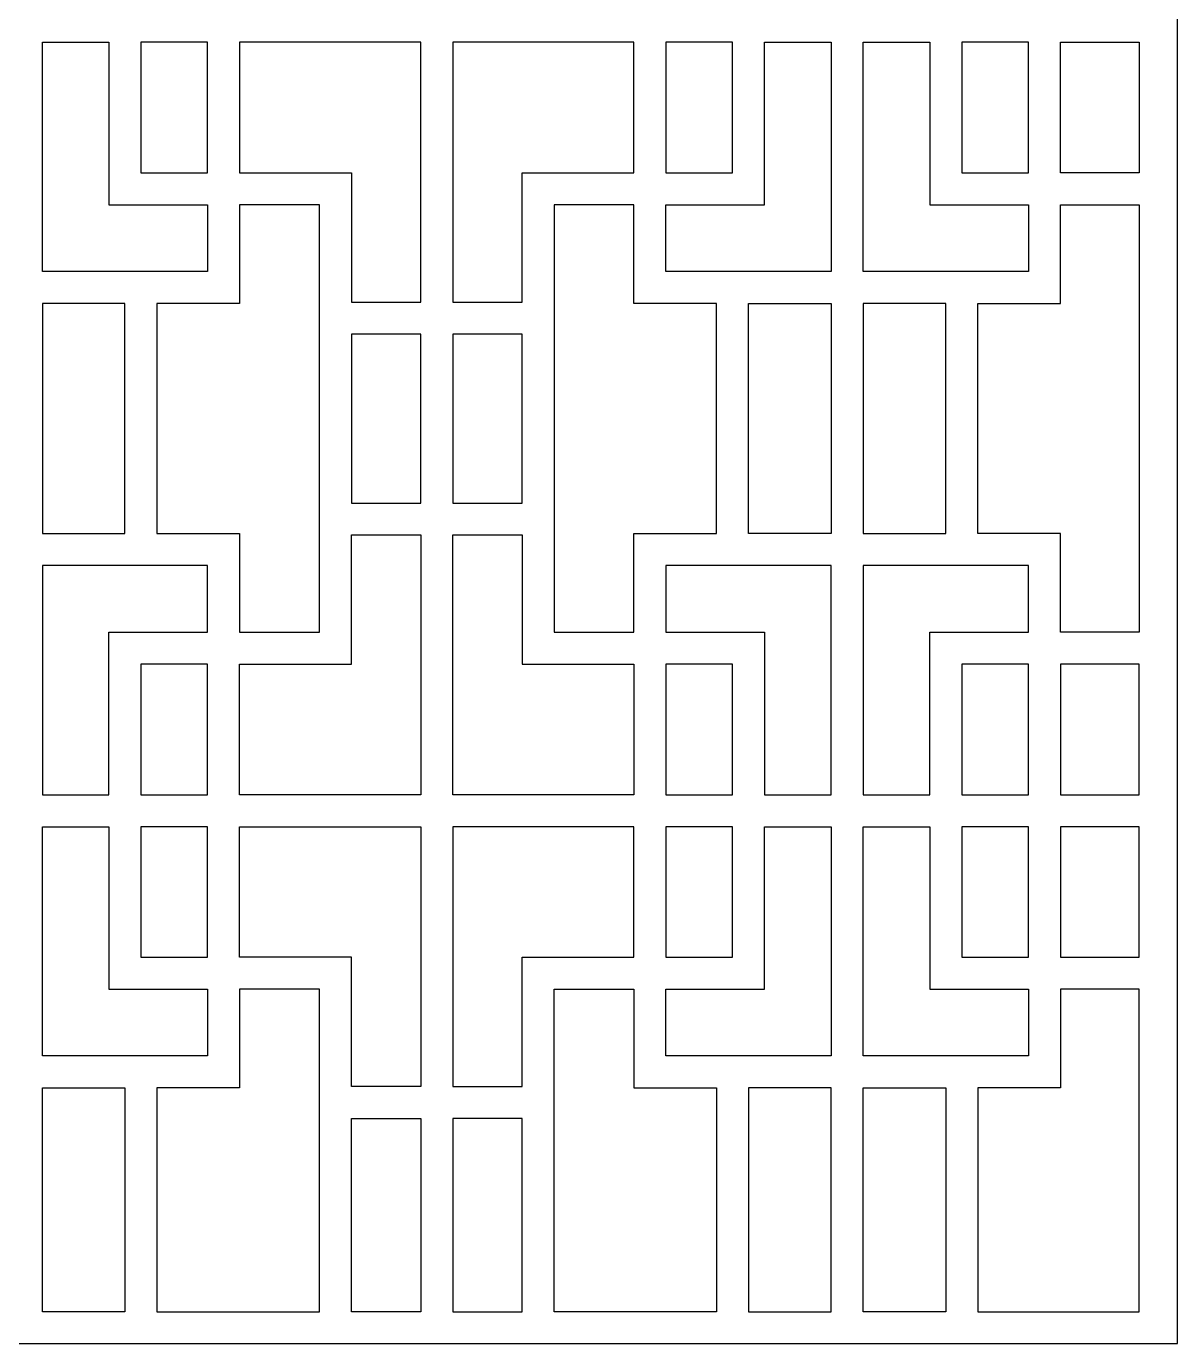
# Model space of a CAD drawing. Header units: centimetres. Extents: x 1.5 to 8.82, y -0.15 to 9.
# Drawn here: x 5.162 to 8.823, y -0.153 to 4.038 of the extents above; entities that cross this region are included whole.
import ezdxf

# ---------------------------------------------------------------- set-up
doc = ezdxf.new("R2010")
doc.units = ezdxf.units.CM
doc.header["$MEASUREMENT"] = 0
doc.layers.add('layer 1', color=7, linetype='Continuous')

msp = doc.modelspace()

# ---------------------------------------------------------------- linework, layer by layer
at = {"layer": 'layer 1', "color": 250}
msp.add_open_spline([(1.50051, -0.15265), (1.50051, -0.15265), (1.50051, -0.15265), (1.50051, -0.15265), (1.50051, -0.15265), (1.50051, -0.15265), (1.50051, 9.00077), (1.50051, 9.00077), (1.50051, 9.00077), (1.50051, 9.00077), (8.82324, 9.00077), (8.82324, 9.00077), (8.82324, 9.00077), (8.82324, 9.00077), (8.82324, -0.15265), (8.82324, -0.15265), (8.82324, -0.15265), (8.82324, -0.15265), (1.50051, -0.15265), (1.50051, -0.15265), (1.50051, -0.15265), (1.50051, -0.15265), (1.50051, -0.15265), (1.50051, -0.15265)], degree=3, knots=[0, 0, 0, 0, 0.1428571, 0.1428571, 0.1428571, 0.1428571, 0.2857143, 0.2857143, 0.2857143, 0.2857143, 0.4285714, 0.4285714, 0.4285714, 0.4285714, 0.5714286, 0.5714286, 0.5714286, 0.5714286, 0.7142857, 0.7142857, 0.7142857, 0.7142857, 1, 1, 1, 1], dxfattribs=at)
at = {"layer": 'layer 1', "color": 7}
for points, knots in [([(5.7382, 3.46973), (5.7382, 3.46973), (5.42461, 3.46973), (5.42461, 3.46973), (5.42461, 3.46973), (5.42461, 3.46973), (5.42461, 3.98673), (5.42461, 3.98673), (5.42461, 3.98673), (5.42461, 3.98673), (5.21273, 3.98673), (5.21273, 3.98673), (5.21273, 3.98673), (5.21273, 3.98673), (5.21273, 3.25784), (5.21273, 3.25784), (5.21273, 3.25784), (5.21273, 3.25784), (5.7382, 3.25784), (5.7382, 3.25784), (5.7382, 3.25784), (5.7382, 3.25784), (5.7382, 3.46973), (5.7382, 3.46973)], [0, 0, 0, 0, 0.1428571, 0.1428571, 0.1428571, 0.1428571, 0.2857143, 0.2857143, 0.2857143, 0.2857143, 0.4285714, 0.4285714, 0.4285714, 0.4285714, 0.5714286, 0.5714286, 0.5714286, 0.5714286, 0.7142857, 0.7142857, 0.7142857, 0.7142857, 1, 1, 1, 1]), ([(5.52632, 3.98673), (5.52632, 3.98673), (5.7382, 3.98673), (5.7382, 3.98673), (5.7382, 3.98673), (5.7382, 3.98673), (5.7382, 3.57143), (5.7382, 3.57143), (5.7382, 3.57143), (5.7382, 3.57143), (5.52632, 3.57143), (5.52632, 3.57143), (5.52632, 3.57143), (5.52632, 3.57143), (5.52632, 3.98673), (5.52632, 3.98673), (5.52632, 3.98673), (5.52632, 3.98673), (5.52632, 3.98673), (5.52632, 3.98673)], [0, 0, 0, 0, 0.1666667, 0.1666667, 0.1666667, 0.1666667, 0.3333333, 0.3333333, 0.3333333, 0.3333333, 0.5, 0.5, 0.5, 0.5, 0.6666667, 0.6666667, 0.6666667, 0.6666667, 1, 1, 1, 1]), ([(5.8399, 3.98673), (5.8399, 3.98673), (5.83991, 3.98673), (5.83991, 3.98673), (5.83991, 3.98673), (5.83991, 3.98673), (6.41623, 3.98673), (6.41623, 3.98673), (6.41623, 3.98673), (6.41623, 3.98673), (6.41623, 3.16038), (6.41623, 3.16038), (6.41623, 3.16038), (6.41623, 3.16038), (6.19587, 3.16038), (6.19587, 3.16038), (6.19587, 3.16038), (6.19587, 3.16038), (6.19587, 3.57143), (6.19587, 3.57143), (6.19587, 3.57143), (6.19587, 3.57143), (5.83991, 3.57143), (5.83991, 3.57143), (5.83991, 3.57143), (5.83991, 3.57143), (5.83991, 3.98673), (5.83991, 3.98673), (5.83991, 3.98673), (5.83991, 3.98673), (5.8399, 3.98673), (5.8399, 3.98673)], [0, 0, 0, 0, 0.1111111, 0.1111111, 0.1111111, 0.1111111, 0.2222222, 0.2222222, 0.2222222, 0.2222222, 0.3333333, 0.3333333, 0.3333333, 0.3333333, 0.4444444, 0.4444444, 0.4444444, 0.4444444, 0.5555556, 0.5555556, 0.5555556, 0.5555556, 0.6666667, 0.6666667, 0.6666667, 0.6666667, 0.7777778, 0.7777778, 0.7777778, 0.7777778, 1, 1, 1, 1]), ([(6.51794, 3.98673), (6.51794, 3.98673), (7.09426, 3.98673), (7.09426, 3.98673), (7.09426, 3.98673), (7.09426, 3.98673), (7.09426, 3.57143), (7.09426, 3.57143), (7.09426, 3.57143), (7.09426, 3.57143), (6.7383, 3.57143), (6.7383, 3.57143), (6.7383, 3.57143), (6.7383, 3.57143), (6.7383, 3.16038), (6.7383, 3.16038), (6.7383, 3.16038), (6.7383, 3.16038), (6.51794, 3.16038), (6.51794, 3.16038), (6.51794, 3.16038), (6.51794, 3.16038), (6.51794, 3.98673), (6.51794, 3.98673)], [0, 0, 0, 0, 0.1428571, 0.1428571, 0.1428571, 0.1428571, 0.2857143, 0.2857143, 0.2857143, 0.2857143, 0.4285714, 0.4285714, 0.4285714, 0.4285714, 0.5714286, 0.5714286, 0.5714286, 0.5714286, 0.7142857, 0.7142857, 0.7142857, 0.7142857, 1, 1, 1, 1]), ([(7.19597, 3.98673), (7.19597, 3.98673), (7.40785, 3.98673), (7.40785, 3.98673), (7.40785, 3.98673), (7.40785, 3.98673), (7.40785, 3.57143), (7.40785, 3.57143), (7.40785, 3.57143), (7.40785, 3.57143), (7.19597, 3.57143), (7.19597, 3.57143), (7.19597, 3.57143), (7.19597, 3.57143), (7.19597, 3.98673), (7.19597, 3.98673), (7.19597, 3.98673), (7.19597, 3.98673), (7.19597, 3.98673), (7.19597, 3.98673)], [0, 0, 0, 0, 0.1666667, 0.1666667, 0.1666667, 0.1666667, 0.3333333, 0.3333333, 0.3333333, 0.3333333, 0.5, 0.5, 0.5, 0.5, 0.6666667, 0.6666667, 0.6666667, 0.6666667, 1, 1, 1, 1]), ([(7.50956, 3.46973), (7.50956, 3.46973), (7.19597, 3.46973), (7.19597, 3.46973), (7.19597, 3.46973), (7.19597, 3.46973), (7.19597, 3.25784), (7.19597, 3.25784), (7.19597, 3.25784), (7.19597, 3.25784), (7.72144, 3.25784), (7.72144, 3.25784), (7.72144, 3.25784), (7.72144, 3.25784), (7.72144, 3.98673), (7.72144, 3.98673), (7.72144, 3.98673), (7.72144, 3.98673), (7.50956, 3.98673), (7.50956, 3.98673), (7.50956, 3.98673), (7.50956, 3.98673), (7.50956, 3.46973), (7.50956, 3.46973), (7.50956, 3.46973), (7.50956, 3.46973), (7.50956, 3.46973), (7.50956, 3.46973)], [0, 0, 0, 0, 0.125, 0.125, 0.125, 0.125, 0.25, 0.25, 0.25, 0.25, 0.375, 0.375, 0.375, 0.375, 0.5, 0.5, 0.5, 0.5, 0.625, 0.625, 0.625, 0.625, 0.75, 0.75, 0.75, 0.75, 1, 1, 1, 1]), ([(8.34862, 3.46973), (8.34862, 3.46973), (8.03503, 3.46973), (8.03503, 3.46973), (8.03503, 3.46973), (8.03503, 3.46973), (8.03503, 3.98673), (8.03503, 3.98673), (8.03503, 3.98673), (8.03503, 3.98673), (7.82315, 3.98673), (7.82315, 3.98673), (7.82315, 3.98673), (7.82315, 3.98673), (7.82315, 3.25784), (7.82315, 3.25784), (7.82315, 3.25784), (7.82315, 3.25784), (8.34862, 3.25784), (8.34862, 3.25784), (8.34862, 3.25784), (8.34862, 3.25784), (8.34862, 3.46973), (8.34862, 3.46973), (8.34862, 3.46973), (8.34862, 3.46973), (8.34862, 3.46973), (8.34862, 3.46973)], [0, 0, 0, 0, 0.125, 0.125, 0.125, 0.125, 0.25, 0.25, 0.25, 0.25, 0.375, 0.375, 0.375, 0.375, 0.5, 0.5, 0.5, 0.5, 0.625, 0.625, 0.625, 0.625, 0.75, 0.75, 0.75, 0.75, 1, 1, 1, 1]), ([(8.13674, 3.98673), (8.13674, 3.98673), (8.34862, 3.98673), (8.34862, 3.98673), (8.34862, 3.98673), (8.34862, 3.98673), (8.34862, 3.57143), (8.34862, 3.57143), (8.34862, 3.57143), (8.34862, 3.57143), (8.13674, 3.57143), (8.13674, 3.57143), (8.13674, 3.57143), (8.13674, 3.57143), (8.13674, 3.98673), (8.13674, 3.98673)], [0, 0, 0, 0, 0.2, 0.2, 0.2, 0.2, 0.4, 0.4, 0.4, 0.4, 0.6, 0.6, 0.6, 0.6, 1, 1, 1, 1]), ([(8.7012, 3.57143), (8.7012, 3.57143), (8.7012, 3.98673), (8.7012, 3.98673), (8.7012, 3.98673), (8.7012, 3.98673), (8.45032, 3.98673), (8.45032, 3.98673), (8.45032, 3.98673), (8.45032, 3.98673), (8.45032, 3.57143), (8.45032, 3.57143), (8.45032, 3.57143), (8.45032, 3.57143), (8.7012, 3.57143), (8.7012, 3.57143)], [0, 0, 0, 0, 0.2, 0.2, 0.2, 0.2, 0.4, 0.4, 0.4, 0.4, 0.6, 0.6, 0.6, 0.6, 1, 1, 1, 1]), ([(5.57717, 3.15614), (5.57717, 3.15614), (5.83991, 3.15614), (5.83991, 3.15614), (5.83991, 3.15614), (5.83991, 3.15614), (5.83991, 3.46973), (5.83991, 3.46973), (5.83991, 3.46973), (5.83991, 3.46973), (6.09417, 3.46973), (6.09417, 3.46973), (6.09417, 3.46973), (6.09417, 3.46973), (6.09417, 2.11028), (6.09417, 2.11028), (6.09417, 2.11028), (6.09417, 2.11028), (5.83991, 2.11028), (5.83991, 2.11028), (5.83991, 2.11028), (5.83991, 2.11028), (5.83991, 2.42387), (5.83991, 2.42387), (5.83991, 2.42387), (5.83991, 2.42387), (5.57717, 2.42387), (5.57717, 2.42387), (5.57717, 2.42387), (5.57717, 2.42387), (5.57717, 3.15614), (5.57717, 3.15614), (5.57717, 3.15614), (5.57717, 3.15614), (5.57717, 3.15614), (5.57717, 3.15614)], [0, 0, 0, 0, 0.1, 0.1, 0.1, 0.1, 0.2, 0.2, 0.2, 0.2, 0.3, 0.3, 0.3, 0.3, 0.4, 0.4, 0.4, 0.4, 0.5, 0.5, 0.5, 0.5, 0.6, 0.6, 0.6, 0.6, 0.7, 0.7, 0.7, 0.7, 0.8, 0.8, 0.8, 0.8, 1, 1, 1, 1]), ([(6.84, 3.46973), (6.84, 3.46973), (7.09426, 3.46973), (7.09426, 3.46973), (7.09426, 3.46973), (7.09426, 3.46973), (7.09426, 3.15614), (7.09426, 3.15614), (7.09426, 3.15614), (7.09426, 3.15614), (7.357, 3.15614), (7.357, 3.15614), (7.357, 3.15614), (7.357, 3.15614), (7.357, 2.42387), (7.357, 2.42387), (7.357, 2.42387), (7.357, 2.42387), (7.09426, 2.42387), (7.09426, 2.42387), (7.09426, 2.42387), (7.09426, 2.42387), (7.09426, 2.11028), (7.09426, 2.11028), (7.09426, 2.11028), (7.09426, 2.11028), (6.84, 2.11028), (6.84, 2.11028), (6.84, 2.11028), (6.84, 2.11028), (6.84, 3.46973), (6.84, 3.46973)], [0, 0, 0, 0, 0.1111111, 0.1111111, 0.1111111, 0.1111111, 0.2222222, 0.2222222, 0.2222222, 0.2222222, 0.3333333, 0.3333333, 0.3333333, 0.3333333, 0.4444444, 0.4444444, 0.4444444, 0.4444444, 0.5555556, 0.5555556, 0.5555556, 0.5555556, 0.6666667, 0.6666667, 0.6666667, 0.6666667, 0.7777778, 0.7777778, 0.7777778, 0.7777778, 1, 1, 1, 1]), ([(8.18759, 3.15614), (8.18759, 3.15614), (8.18759, 2.42387), (8.18759, 2.42387), (8.18759, 2.42387), (8.18759, 2.42387), (8.45032, 2.42387), (8.45032, 2.42387), (8.45032, 2.42387), (8.45032, 2.42387), (8.45032, 2.11028), (8.45032, 2.11028), (8.45032, 2.11028), (8.45032, 2.11028), (8.7012, 2.11028), (8.7012, 2.11028), (8.7012, 2.11028), (8.7012, 2.11028), (8.7012, 3.46973), (8.7012, 3.46973), (8.7012, 3.46973), (8.7012, 3.46973), (8.45032, 3.46973), (8.45032, 3.46973), (8.45032, 3.46973), (8.45032, 3.46973), (8.45032, 3.15614), (8.45032, 3.15614), (8.45032, 3.15614), (8.45032, 3.15614), (8.18759, 3.15614), (8.18759, 3.15614), (8.18759, 3.15614), (8.18759, 3.15614), (8.18759, 3.15614), (8.18759, 3.15614)], [0, 0, 0, 0, 0.1, 0.1, 0.1, 0.1, 0.2, 0.2, 0.2, 0.2, 0.3, 0.3, 0.3, 0.3, 0.4, 0.4, 0.4, 0.4, 0.5, 0.5, 0.5, 0.5, 0.6, 0.6, 0.6, 0.6, 0.7, 0.7, 0.7, 0.7, 0.8, 0.8, 0.8, 0.8, 1, 1, 1, 1]), ([(5.21273, 3.15614), (5.21273, 3.15614), (5.47546, 3.15614), (5.47546, 3.15614), (5.47546, 3.15614), (5.47546, 3.15614), (5.47546, 2.42387), (5.47546, 2.42387), (5.47546, 2.42387), (5.47546, 2.42387), (5.21273, 2.42387), (5.21273, 2.42387), (5.21273, 2.42387), (5.21273, 2.42387), (5.21273, 3.15614), (5.21273, 3.15614), (5.21273, 3.15614), (5.21273, 3.15614), (5.21273, 3.15614), (5.21273, 3.15614)], [0, 0, 0, 0, 0.1666667, 0.1666667, 0.1666667, 0.1666667, 0.3333333, 0.3333333, 0.3333333, 0.3333333, 0.5, 0.5, 0.5, 0.5, 0.6666667, 0.6666667, 0.6666667, 0.6666667, 1, 1, 1, 1]), ([(7.72144, 3.15614), (7.72144, 3.15614), (7.4587, 3.15614), (7.4587, 3.15614), (7.4587, 3.15614), (7.4587, 3.15614), (7.4587, 2.42387), (7.4587, 2.42387), (7.4587, 2.42387), (7.4587, 2.42387), (7.72144, 2.42387), (7.72144, 2.42387), (7.72144, 2.42387), (7.72144, 2.42387), (7.72144, 3.15614), (7.72144, 3.15614)], [0, 0, 0, 0, 0.2, 0.2, 0.2, 0.2, 0.4, 0.4, 0.4, 0.4, 0.6, 0.6, 0.6, 0.6, 1, 1, 1, 1]), ([(7.82315, 3.15614), (7.82315, 3.15614), (8.08588, 3.15614), (8.08588, 3.15614), (8.08588, 3.15614), (8.08588, 3.15614), (8.08588, 2.42387), (8.08588, 2.42387), (8.08588, 2.42387), (8.08588, 2.42387), (7.82315, 2.42387), (7.82315, 2.42387), (7.82315, 2.42387), (7.82315, 2.42387), (7.82315, 3.15614), (7.82315, 3.15614), (7.82315, 3.15614), (7.82315, 3.15614), (7.82315, 3.15614), (7.82315, 3.15614)], [0, 0, 0, 0, 0.1666667, 0.1666667, 0.1666667, 0.1666667, 0.3333333, 0.3333333, 0.3333333, 0.3333333, 0.5, 0.5, 0.5, 0.5, 0.6666667, 0.6666667, 0.6666667, 0.6666667, 1, 1, 1, 1]), ([(6.19587, 3.05867), (6.19587, 3.05867), (6.41623, 3.05867), (6.41623, 3.05867), (6.41623, 3.05867), (6.41623, 3.05867), (6.41623, 2.52133), (6.41623, 2.52133), (6.41623, 2.52133), (6.41623, 2.52133), (6.19587, 2.52133), (6.19587, 2.52133), (6.19587, 2.52133), (6.19587, 2.52133), (6.19587, 3.05867), (6.19587, 3.05867), (6.19587, 3.05867), (6.19587, 3.05867), (6.19587, 3.05867), (6.19587, 3.05867)], [0, 0, 0, 0, 0.1666667, 0.1666667, 0.1666667, 0.1666667, 0.3333333, 0.3333333, 0.3333333, 0.3333333, 0.5, 0.5, 0.5, 0.5, 0.6666667, 0.6666667, 0.6666667, 0.6666667, 1, 1, 1, 1]), ([(6.51794, 3.05867), (6.51794, 3.05867), (6.7383, 3.05867), (6.7383, 3.05867), (6.7383, 3.05867), (6.7383, 3.05867), (6.7383, 2.52133), (6.7383, 2.52133), (6.7383, 2.52133), (6.7383, 2.52133), (6.51794, 2.52133), (6.51794, 2.52133), (6.51794, 2.52133), (6.51794, 2.52133), (6.51794, 3.05867), (6.51794, 3.05867)], [0, 0, 0, 0, 0.2, 0.2, 0.2, 0.2, 0.4, 0.4, 0.4, 0.4, 0.6, 0.6, 0.6, 0.6, 1, 1, 1, 1]), ([(5.8399, 1.59328), (5.8399, 1.59328), (6.41623, 1.59328), (6.41623, 1.59328), (6.41623, 1.59328), (6.41623, 1.59328), (6.41623, 2.41963), (6.41623, 2.41963), (6.41623, 2.41963), (6.41623, 2.41963), (6.19587, 2.41963), (6.19587, 2.41963), (6.19587, 2.41963), (6.19587, 2.41963), (6.19587, 2.00857), (6.19587, 2.00857), (6.19587, 2.00857), (6.19587, 2.00857), (5.83991, 2.00857), (5.83991, 2.00857), (5.83991, 2.00857), (5.83991, 2.00857), (5.83991, 1.59328), (5.83991, 1.59328), (5.83991, 1.59328), (5.83991, 1.59328), (5.8399, 1.59328), (5.8399, 1.59328)], [0, 0, 0, 0, 0.125, 0.125, 0.125, 0.125, 0.25, 0.25, 0.25, 0.25, 0.375, 0.375, 0.375, 0.375, 0.5, 0.5, 0.5, 0.5, 0.625, 0.625, 0.625, 0.625, 0.75, 0.75, 0.75, 0.75, 1, 1, 1, 1]), ([(6.51794, 2.41963), (6.51794, 2.41963), (6.51794, 1.59328), (6.51794, 1.59328), (6.51794, 1.59328), (6.51794, 1.59328), (7.09426, 1.59328), (7.09426, 1.59328), (7.09426, 1.59328), (7.09426, 1.59328), (7.09426, 2.00857), (7.09426, 2.00857), (7.09426, 2.00857), (7.09426, 2.00857), (6.7383, 2.00857), (6.7383, 2.00857), (6.7383, 2.00857), (6.7383, 2.00857), (6.7383, 2.41963), (6.7383, 2.41963), (6.7383, 2.41963), (6.7383, 2.41963), (6.51794, 2.41963), (6.51794, 2.41963)], [0, 0, 0, 0, 0.1428571, 0.1428571, 0.1428571, 0.1428571, 0.2857143, 0.2857143, 0.2857143, 0.2857143, 0.4285714, 0.4285714, 0.4285714, 0.4285714, 0.5714286, 0.5714286, 0.5714286, 0.5714286, 0.7142857, 0.7142857, 0.7142857, 0.7142857, 1, 1, 1, 1]), ([(5.7382, 2.11028), (5.7382, 2.11028), (5.42461, 2.11028), (5.42461, 2.11028), (5.42461, 2.11028), (5.42461, 2.11028), (5.42461, 1.59328), (5.42461, 1.59328), (5.42461, 1.59328), (5.42461, 1.59328), (5.21273, 1.59328), (5.21273, 1.59328), (5.21273, 1.59328), (5.21273, 1.59328), (5.21273, 2.32216), (5.21273, 2.32216), (5.21273, 2.32216), (5.21273, 2.32216), (5.7382, 2.32216), (5.7382, 2.32216), (5.7382, 2.32216), (5.7382, 2.32216), (5.7382, 2.11028), (5.7382, 2.11028)], [0, 0, 0, 0, 0.1428571, 0.1428571, 0.1428571, 0.1428571, 0.2857143, 0.2857143, 0.2857143, 0.2857143, 0.4285714, 0.4285714, 0.4285714, 0.4285714, 0.5714286, 0.5714286, 0.5714286, 0.5714286, 0.7142857, 0.7142857, 0.7142857, 0.7142857, 1, 1, 1, 1]), ([(7.50956, 2.11028), (7.50956, 2.11028), (7.19597, 2.11028), (7.19597, 2.11028), (7.19597, 2.11028), (7.19597, 2.11028), (7.19597, 2.32216), (7.19597, 2.32216), (7.19597, 2.32216), (7.19597, 2.32216), (7.72144, 2.32216), (7.72144, 2.32216), (7.72144, 2.32216), (7.72144, 2.32216), (7.72144, 1.59328), (7.72144, 1.59328), (7.72144, 1.59328), (7.72144, 1.59328), (7.50956, 1.59328), (7.50956, 1.59328), (7.50956, 1.59328), (7.50956, 1.59328), (7.50956, 2.11028), (7.50956, 2.11028), (7.50956, 2.11028), (7.50956, 2.11028), (7.50956, 2.11028), (7.50956, 2.11028)], [0, 0, 0, 0, 0.125, 0.125, 0.125, 0.125, 0.25, 0.25, 0.25, 0.25, 0.375, 0.375, 0.375, 0.375, 0.5, 0.5, 0.5, 0.5, 0.625, 0.625, 0.625, 0.625, 0.75, 0.75, 0.75, 0.75, 1, 1, 1, 1]), ([(8.34862, 2.11028), (8.34862, 2.11028), (8.03503, 2.11028), (8.03503, 2.11028), (8.03503, 2.11028), (8.03503, 2.11028), (8.03503, 1.59328), (8.03503, 1.59328), (8.03503, 1.59328), (8.03503, 1.59328), (7.82315, 1.59328), (7.82315, 1.59328), (7.82315, 1.59328), (7.82315, 1.59328), (7.82315, 2.32216), (7.82315, 2.32216), (7.82315, 2.32216), (7.82315, 2.32216), (8.34862, 2.32216), (8.34862, 2.32216), (8.34862, 2.32216), (8.34862, 2.32216), (8.34862, 2.11028), (8.34862, 2.11028), (8.34862, 2.11028), (8.34862, 2.11028), (8.34862, 2.11028), (8.34862, 2.11028)], [0, 0, 0, 0, 0.125, 0.125, 0.125, 0.125, 0.25, 0.25, 0.25, 0.25, 0.375, 0.375, 0.375, 0.375, 0.5, 0.5, 0.5, 0.5, 0.625, 0.625, 0.625, 0.625, 0.75, 0.75, 0.75, 0.75, 1, 1, 1, 1]), ([(5.52632, 2.00857), (5.52632, 2.00857), (5.7382, 2.00857), (5.7382, 2.00857), (5.7382, 2.00857), (5.7382, 2.00857), (5.7382, 1.59328), (5.7382, 1.59328), (5.7382, 1.59328), (5.7382, 1.59328), (5.52632, 1.59328), (5.52632, 1.59328), (5.52632, 1.59328), (5.52632, 1.59328), (5.52632, 2.00857), (5.52632, 2.00857), (5.52632, 2.00857), (5.52632, 2.00857), (5.52632, 2.00857), (5.52632, 2.00857)], [0, 0, 0, 0, 0.1666667, 0.1666667, 0.1666667, 0.1666667, 0.3333333, 0.3333333, 0.3333333, 0.3333333, 0.5, 0.5, 0.5, 0.5, 0.6666667, 0.6666667, 0.6666667, 0.6666667, 1, 1, 1, 1]), ([(7.19597, 2.00857), (7.19597, 2.00857), (7.40785, 2.00857), (7.40785, 2.00857), (7.40785, 2.00857), (7.40785, 2.00857), (7.40785, 1.59328), (7.40785, 1.59328), (7.40785, 1.59328), (7.40785, 1.59328), (7.19597, 1.59328), (7.19597, 1.59328), (7.19597, 1.59328), (7.19597, 1.59328), (7.19597, 2.00857), (7.19597, 2.00857), (7.19597, 2.00857), (7.19597, 2.00857), (7.19597, 2.00857), (7.19597, 2.00857)], [0, 0, 0, 0, 0.1666667, 0.1666667, 0.1666667, 0.1666667, 0.3333333, 0.3333333, 0.3333333, 0.3333333, 0.5, 0.5, 0.5, 0.5, 0.6666667, 0.6666667, 0.6666667, 0.6666667, 1, 1, 1, 1]), ([(8.13674, 2.00857), (8.13674, 2.00857), (8.34862, 2.00857), (8.34862, 2.00857), (8.34862, 2.00857), (8.34862, 2.00857), (8.34862, 1.59328), (8.34862, 1.59328), (8.34862, 1.59328), (8.34862, 1.59328), (8.13674, 1.59328), (8.13674, 1.59328), (8.13674, 1.59328), (8.13674, 1.59328), (8.13674, 2.00857), (8.13674, 2.00857), (8.13674, 2.00857), (8.13674, 2.00857), (8.13674, 2.00857), (8.13674, 2.00857)], [0, 0, 0, 0, 0.1666667, 0.1666667, 0.1666667, 0.1666667, 0.3333333, 0.3333333, 0.3333333, 0.3333333, 0.5, 0.5, 0.5, 0.5, 0.6666667, 0.6666667, 0.6666667, 0.6666667, 1, 1, 1, 1]), ([(8.7012, 2.00857), (8.7012, 2.00857), (8.7012, 1.59328), (8.7012, 1.59328), (8.7012, 1.59328), (8.7012, 1.59328), (8.45032, 1.59328), (8.45032, 1.59328), (8.45032, 1.59328), (8.45032, 1.59328), (8.45032, 2.00857), (8.45032, 2.00857), (8.45032, 2.00857), (8.45032, 2.00857), (8.7012, 2.00857), (8.7012, 2.00857), (8.7012, 2.00857), (8.7012, 2.00857), (8.7012, 2.00857), (8.7012, 2.00857)], [0, 0, 0, 0, 0.1666667, 0.1666667, 0.1666667, 0.1666667, 0.3333333, 0.3333333, 0.3333333, 0.3333333, 0.5, 0.5, 0.5, 0.5, 0.6666667, 0.6666667, 0.6666667, 0.6666667, 1, 1, 1, 1]), ([(5.7382, 0.97457), (5.7382, 0.97457), (5.42461, 0.97457), (5.42461, 0.97457), (5.42461, 0.97457), (5.42461, 0.97457), (5.42461, 1.49157), (5.42461, 1.49157), (5.42461, 1.49157), (5.42461, 1.49157), (5.21273, 1.49157), (5.21273, 1.49157), (5.21273, 1.49157), (5.21273, 1.49157), (5.21273, 0.76269), (5.21273, 0.76269), (5.21273, 0.76269), (5.21273, 0.76269), (5.7382, 0.76269), (5.7382, 0.76269), (5.7382, 0.76269), (5.7382, 0.76269), (5.7382, 0.97457), (5.7382, 0.97457), (5.7382, 0.97457), (5.7382, 0.97457), (5.7382, 0.97457), (5.7382, 0.97457)], [0, 0, 0, 0, 0.125, 0.125, 0.125, 0.125, 0.25, 0.25, 0.25, 0.25, 0.375, 0.375, 0.375, 0.375, 0.5, 0.5, 0.5, 0.5, 0.625, 0.625, 0.625, 0.625, 0.75, 0.75, 0.75, 0.75, 1, 1, 1, 1]), ([(5.52632, 1.49157), (5.52632, 1.49157), (5.7382, 1.49157), (5.7382, 1.49157), (5.7382, 1.49157), (5.7382, 1.49157), (5.7382, 1.07628), (5.7382, 1.07628), (5.7382, 1.07628), (5.7382, 1.07628), (5.52632, 1.07628), (5.52632, 1.07628), (5.52632, 1.07628), (5.52632, 1.07628), (5.52632, 1.49157), (5.52632, 1.49157), (5.52632, 1.49157), (5.52632, 1.49157), (5.52632, 1.49157), (5.52632, 1.49157)], [0, 0, 0, 0, 0.1666667, 0.1666667, 0.1666667, 0.1666667, 0.3333333, 0.3333333, 0.3333333, 0.3333333, 0.5, 0.5, 0.5, 0.5, 0.6666667, 0.6666667, 0.6666667, 0.6666667, 1, 1, 1, 1]), ([(6.19587, 0.66522), (6.19587, 0.66522), (6.41623, 0.66522), (6.41623, 0.66522), (6.41623, 0.66522), (6.41623, 0.66522), (6.41623, 1.49157), (6.41623, 1.49157), (6.41623, 1.49157), (6.41623, 1.49157), (5.83991, 1.49157), (5.83991, 1.49157), (5.83991, 1.49157), (5.83991, 1.49157), (5.83991, 1.07628), (5.83991, 1.07628), (5.83991, 1.07628), (5.83991, 1.07628), (6.19587, 1.07628), (6.19587, 1.07628), (6.19587, 1.07628), (6.19587, 1.07628), (6.19587, 0.66522), (6.19587, 0.66522), (6.19587, 0.66522), (6.19587, 0.66522), (6.19587, 0.66522), (6.19587, 0.66522)], [0, 0, 0, 0, 0.125, 0.125, 0.125, 0.125, 0.25, 0.25, 0.25, 0.25, 0.375, 0.375, 0.375, 0.375, 0.5, 0.5, 0.5, 0.5, 0.625, 0.625, 0.625, 0.625, 0.75, 0.75, 0.75, 0.75, 1, 1, 1, 1]), ([(6.7383, 0.66522), (6.7383, 0.66522), (6.51794, 0.66522), (6.51794, 0.66522), (6.51794, 0.66522), (6.51794, 0.66522), (6.51794, 1.49157), (6.51794, 1.49157), (6.51794, 1.49157), (6.51794, 1.49157), (7.09426, 1.49157), (7.09426, 1.49157), (7.09426, 1.49157), (7.09426, 1.49157), (7.09426, 1.07628), (7.09426, 1.07628), (7.09426, 1.07628), (7.09426, 1.07628), (6.7383, 1.07628), (6.7383, 1.07628), (6.7383, 1.07628), (6.7383, 1.07628), (6.7383, 0.66522), (6.7383, 0.66522), (6.7383, 0.66522), (6.7383, 0.66522), (6.7383, 0.66522), (6.7383, 0.66522)], [0, 0, 0, 0, 0.125, 0.125, 0.125, 0.125, 0.25, 0.25, 0.25, 0.25, 0.375, 0.375, 0.375, 0.375, 0.5, 0.5, 0.5, 0.5, 0.625, 0.625, 0.625, 0.625, 0.75, 0.75, 0.75, 0.75, 1, 1, 1, 1]), ([(7.19597, 1.49157), (7.19597, 1.49157), (7.40785, 1.49157), (7.40785, 1.49157), (7.40785, 1.49157), (7.40785, 1.49157), (7.40785, 1.07628), (7.40785, 1.07628), (7.40785, 1.07628), (7.40785, 1.07628), (7.19597, 1.07628), (7.19597, 1.07628), (7.19597, 1.07628), (7.19597, 1.07628), (7.19597, 1.49157), (7.19597, 1.49157), (7.19597, 1.49157), (7.19597, 1.49157), (7.19597, 1.49157), (7.19597, 1.49157)], [0, 0, 0, 0, 0.1666667, 0.1666667, 0.1666667, 0.1666667, 0.3333333, 0.3333333, 0.3333333, 0.3333333, 0.5, 0.5, 0.5, 0.5, 0.6666667, 0.6666667, 0.6666667, 0.6666667, 1, 1, 1, 1]), ([(7.50956, 0.97457), (7.50956, 0.97457), (7.19597, 0.97457), (7.19597, 0.97457), (7.19597, 0.97457), (7.19597, 0.97457), (7.19597, 0.76269), (7.19597, 0.76269), (7.19597, 0.76269), (7.19597, 0.76269), (7.72144, 0.76269), (7.72144, 0.76269), (7.72144, 0.76269), (7.72144, 0.76269), (7.72144, 1.49157), (7.72144, 1.49157), (7.72144, 1.49157), (7.72144, 1.49157), (7.50956, 1.49157), (7.50956, 1.49157), (7.50956, 1.49157), (7.50956, 1.49157), (7.50956, 0.97457), (7.50956, 0.97457), (7.50956, 0.97457), (7.50956, 0.97457), (7.50956, 0.97457), (7.50956, 0.97457)], [0, 0, 0, 0, 0.125, 0.125, 0.125, 0.125, 0.25, 0.25, 0.25, 0.25, 0.375, 0.375, 0.375, 0.375, 0.5, 0.5, 0.5, 0.5, 0.625, 0.625, 0.625, 0.625, 0.75, 0.75, 0.75, 0.75, 1, 1, 1, 1]), ([(8.34862, 0.97457), (8.34862, 0.97457), (8.03503, 0.97457), (8.03503, 0.97457), (8.03503, 0.97457), (8.03503, 0.97457), (8.03503, 1.49157), (8.03503, 1.49157), (8.03503, 1.49157), (8.03503, 1.49157), (7.82315, 1.49157), (7.82315, 1.49157), (7.82315, 1.49157), (7.82315, 1.49157), (7.82315, 0.76269), (7.82315, 0.76269), (7.82315, 0.76269), (7.82315, 0.76269), (8.34862, 0.76269), (8.34862, 0.76269), (8.34862, 0.76269), (8.34862, 0.76269), (8.34862, 0.97457), (8.34862, 0.97457), (8.34862, 0.97457), (8.34862, 0.97457), (8.34862, 0.97457), (8.34862, 0.97457)], [0, 0, 0, 0, 0.125, 0.125, 0.125, 0.125, 0.25, 0.25, 0.25, 0.25, 0.375, 0.375, 0.375, 0.375, 0.5, 0.5, 0.5, 0.5, 0.625, 0.625, 0.625, 0.625, 0.75, 0.75, 0.75, 0.75, 1, 1, 1, 1]), ([(8.13674, 1.49157), (8.13674, 1.49157), (8.34862, 1.49157), (8.34862, 1.49157), (8.34862, 1.49157), (8.34862, 1.49157), (8.34862, 1.07628), (8.34862, 1.07628), (8.34862, 1.07628), (8.34862, 1.07628), (8.13674, 1.07628), (8.13674, 1.07628), (8.13674, 1.07628), (8.13674, 1.07628), (8.13674, 1.49157), (8.13674, 1.49157), (8.13674, 1.49157), (8.13674, 1.49157), (8.13674, 1.49157), (8.13674, 1.49157)], [0, 0, 0, 0, 0.1666667, 0.1666667, 0.1666667, 0.1666667, 0.3333333, 0.3333333, 0.3333333, 0.3333333, 0.5, 0.5, 0.5, 0.5, 0.6666667, 0.6666667, 0.6666667, 0.6666667, 1, 1, 1, 1]), ([(8.7012, 1.49157), (8.7012, 1.49157), (8.7012, 1.07628), (8.7012, 1.07628), (8.7012, 1.07628), (8.7012, 1.07628), (8.45032, 1.07628), (8.45032, 1.07628), (8.45032, 1.07628), (8.45032, 1.07628), (8.45032, 1.49157), (8.45032, 1.49157), (8.45032, 1.49157), (8.45032, 1.49157), (8.7012, 1.49157), (8.7012, 1.49157), (8.7012, 1.49157), (8.7012, 1.49157), (8.7012, 1.49157), (8.7012, 1.49157)], [0, 0, 0, 0, 0.1666667, 0.1666667, 0.1666667, 0.1666667, 0.3333333, 0.3333333, 0.3333333, 0.3333333, 0.5, 0.5, 0.5, 0.5, 0.6666667, 0.6666667, 0.6666667, 0.6666667, 1, 1, 1, 1]), ([(6.09417, -0.05095), (6.09417, -0.05095), (5.57717, -0.05095), (5.57717, -0.05095), (5.57717, -0.05095), (5.57717, -0.05095), (5.57717, 0.66098), (5.57717, 0.66098), (5.57717, 0.66098), (5.57717, 0.66098), (5.83991, 0.66098), (5.83991, 0.66098), (5.83991, 0.66098), (5.83991, 0.66098), (5.83991, 0.97457), (5.83991, 0.97457), (5.83991, 0.97457), (5.83991, 0.97457), (6.09417, 0.97457), (6.09417, 0.97457), (6.09417, 0.97457), (6.09417, 0.97457), (6.09417, -0.05095), (6.09417, -0.05095), (6.09417, -0.05095), (6.09417, -0.05095), (6.09417, -0.05095), (6.09417, -0.05095)], [0, 0, 0, 0, 0.125, 0.125, 0.125, 0.125, 0.25, 0.25, 0.25, 0.25, 0.375, 0.375, 0.375, 0.375, 0.5, 0.5, 0.5, 0.5, 0.625, 0.625, 0.625, 0.625, 0.75, 0.75, 0.75, 0.75, 1, 1, 1, 1]), ([(6.84, 0.97457), (6.84, 0.97457), (6.84, -0.05095), (6.84, -0.05095), (6.84, -0.05095), (6.84, -0.05095), (7.357, -0.05095), (7.357, -0.05095), (7.357, -0.05095), (7.357, -0.05095), (7.357, 0.66098), (7.357, 0.66098), (7.357, 0.66098), (7.357, 0.66098), (7.09426, 0.66098), (7.09426, 0.66098), (7.09426, 0.66098), (7.09426, 0.66098), (7.09426, 0.97457), (7.09426, 0.97457), (7.09426, 0.97457), (7.09426, 0.97457), (6.84, 0.97457), (6.84, 0.97457), (6.84, 0.97457), (6.84, 0.97457), (6.84, 0.97457), (6.84, 0.97457)], [0, 0, 0, 0, 0.125, 0.125, 0.125, 0.125, 0.25, 0.25, 0.25, 0.25, 0.375, 0.375, 0.375, 0.375, 0.5, 0.5, 0.5, 0.5, 0.625, 0.625, 0.625, 0.625, 0.75, 0.75, 0.75, 0.75, 1, 1, 1, 1]), ([(8.18759, 0.66098), (8.18759, 0.66098), (8.45032, 0.66098), (8.45032, 0.66098), (8.45032, 0.66098), (8.45032, 0.66098), (8.45032, 0.97457), (8.45032, 0.97457), (8.45032, 0.97457), (8.45032, 0.97457), (8.7012, 0.97457), (8.7012, 0.97457), (8.7012, 0.97457), (8.7012, 0.97457), (8.7012, -0.05095), (8.7012, -0.05095), (8.7012, -0.05095), (8.7012, -0.05095), (8.18759, -0.05095), (8.18759, -0.05095), (8.18759, -0.05095), (8.18759, -0.05095), (8.18759, 0.66098), (8.18759, 0.66098), (8.18759, 0.66098), (8.18759, 0.66098), (8.18759, 0.66098), (8.18759, 0.66098)], [0, 0, 0, 0, 0.125, 0.125, 0.125, 0.125, 0.25, 0.25, 0.25, 0.25, 0.375, 0.375, 0.375, 0.375, 0.5, 0.5, 0.5, 0.5, 0.625, 0.625, 0.625, 0.625, 0.75, 0.75, 0.75, 0.75, 1, 1, 1, 1]), ([(5.21273, -0.05095), (5.21273, -0.05095), (5.47546, -0.05095), (5.47546, -0.05095), (5.47546, -0.05095), (5.47546, -0.05095), (5.47546, 0.66098), (5.47546, 0.66098), (5.47546, 0.66098), (5.47546, 0.66098), (5.21273, 0.66098), (5.21273, 0.66098), (5.21273, 0.66098), (5.21273, 0.66098), (5.21273, -0.05095), (5.21273, -0.05095), (5.21273, -0.05095), (5.21273, -0.05095), (5.21273, -0.05095), (5.21273, -0.05095)], [0, 0, 0, 0, 0.1666667, 0.1666667, 0.1666667, 0.1666667, 0.3333333, 0.3333333, 0.3333333, 0.3333333, 0.5, 0.5, 0.5, 0.5, 0.6666667, 0.6666667, 0.6666667, 0.6666667, 1, 1, 1, 1]), ([(7.72144, -0.05095), (7.72144, -0.05095), (7.4587, -0.05095), (7.4587, -0.05095), (7.4587, -0.05095), (7.4587, -0.05095), (7.4587, 0.66098), (7.4587, 0.66098), (7.4587, 0.66098), (7.4587, 0.66098), (7.72144, 0.66098), (7.72144, 0.66098), (7.72144, 0.66098), (7.72144, 0.66098), (7.72144, -0.05095), (7.72144, -0.05095), (7.72144, -0.05095), (7.72144, -0.05095), (7.72144, -0.05095), (7.72144, -0.05095)], [0, 0, 0, 0, 0.1666667, 0.1666667, 0.1666667, 0.1666667, 0.3333333, 0.3333333, 0.3333333, 0.3333333, 0.5, 0.5, 0.5, 0.5, 0.6666667, 0.6666667, 0.6666667, 0.6666667, 1, 1, 1, 1]), ([(7.82315, -0.05095), (7.82315, -0.05095), (8.08588, -0.05095), (8.08588, -0.05095), (8.08588, -0.05095), (8.08588, -0.05095), (8.08588, 0.66098), (8.08588, 0.66098), (8.08588, 0.66098), (8.08588, 0.66098), (7.82315, 0.66098), (7.82315, 0.66098), (7.82315, 0.66098), (7.82315, 0.66098), (7.82315, -0.05095), (7.82315, -0.05095), (7.82315, -0.05095), (7.82315, -0.05095), (7.82315, -0.05095), (7.82315, -0.05095)], [0, 0, 0, 0, 0.1666667, 0.1666667, 0.1666667, 0.1666667, 0.3333333, 0.3333333, 0.3333333, 0.3333333, 0.5, 0.5, 0.5, 0.5, 0.6666667, 0.6666667, 0.6666667, 0.6666667, 1, 1, 1, 1]), ([(6.19587, -0.05095), (6.19587, -0.05095), (6.41623, -0.05095), (6.41623, -0.05095), (6.41623, -0.05095), (6.41623, -0.05095), (6.41623, 0.56352), (6.41623, 0.56352), (6.41623, 0.56352), (6.41623, 0.56352), (6.19587, 0.56352), (6.19587, 0.56352), (6.19587, 0.56352), (6.19587, 0.56352), (6.19587, -0.05095), (6.19587, -0.05095), (6.19587, -0.05095), (6.19587, -0.05095), (6.19587, -0.05095), (6.19587, -0.05095)], [0, 0, 0, 0, 0.1666667, 0.1666667, 0.1666667, 0.1666667, 0.3333333, 0.3333333, 0.3333333, 0.3333333, 0.5, 0.5, 0.5, 0.5, 0.6666667, 0.6666667, 0.6666667, 0.6666667, 1, 1, 1, 1]), ([(6.7383, -0.05095), (6.7383, -0.05095), (6.51794, -0.05095), (6.51794, -0.05095), (6.51794, -0.05095), (6.51794, -0.05095), (6.51794, 0.56352), (6.51794, 0.56352), (6.51794, 0.56352), (6.51794, 0.56352), (6.7383, 0.56352), (6.7383, 0.56352), (6.7383, 0.56352), (6.7383, 0.56352), (6.7383, -0.05095), (6.7383, -0.05095), (6.7383, -0.05095), (6.7383, -0.05095), (6.7383, -0.05095), (6.7383, -0.05095)], [0, 0, 0, 0, 0.1666667, 0.1666667, 0.1666667, 0.1666667, 0.3333333, 0.3333333, 0.3333333, 0.3333333, 0.5, 0.5, 0.5, 0.5, 0.6666667, 0.6666667, 0.6666667, 0.6666667, 1, 1, 1, 1])]:
    msp.add_open_spline(points, degree=3, knots=knots, dxfattribs=at)

doc.saveas('drawing.dxf')
